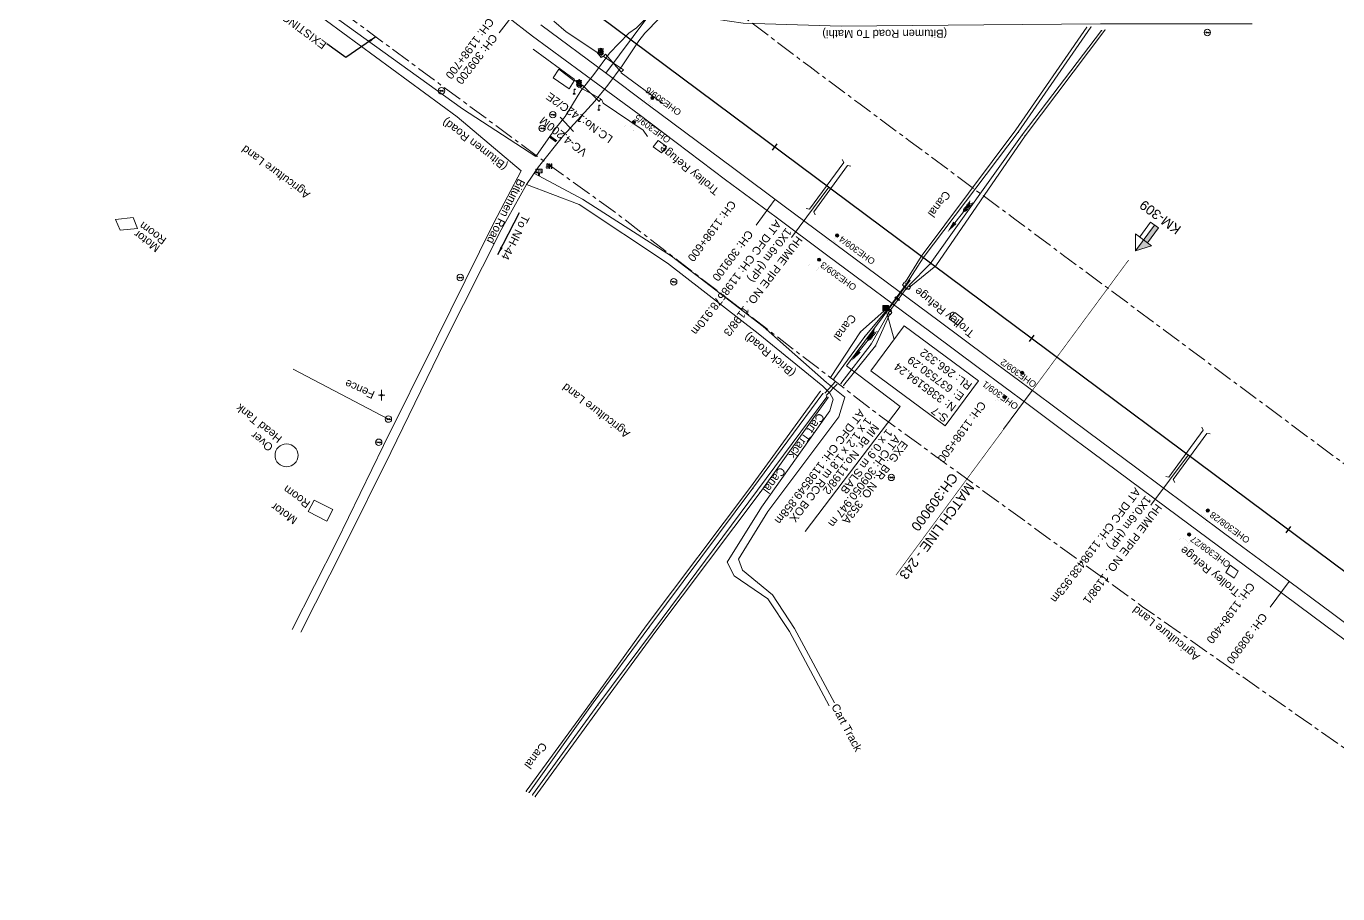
# Model space of a CAD drawing. Header units: metres. Extents: x 628798 to 649928, y 3375999 to 3390963.
# Drawn here: x 637261.9 to 637671.5, y 3385011.5 to 3385282.2 of the extents above; entities that cross this region are included whole.
import ezdxf
from ezdxf.enums import TextEntityAlignment as Align

# ---------------------------------------------------------------- set-up
doc = ezdxf.new("R2010")
doc.units = ezdxf.units.M
doc.header["$MEASUREMENT"] = 0
doc.header["$PDSIZE"] = 5
for name, pattern in [('CENTER', [2, 1.25, -0.25, 0.25, -0.25]), ('CENTER2', [1.125, 0.75, -0.125, 0.125, -0.125]), ('PHANTOM2', [1.25, 0.625, -0.125, 0.125, -0.125, 0.125, -0.125])]:
    doc.linetypes.add(name, pattern=pattern)
for name, color, linetype, lineweight in [('Arch', 7, 'Continuous', 0), ('Bore', 8, 'Continuous', 0), ('BRIDGE DETAILS PLAN', 7, 'Continuous', 0), ('C-ALIG-DG-LINE', 1, 'CENTER2', 70), ('C-ALIG-LABL-DG', 1, 'Continuous', 25), ('CANAL_BOTTOM', 5, 'Continuous', 0), ('CANAL_TOP', 5, 'Continuous', 0), ('Cart Track', 34, 'Continuous', 0), ('Commercial Building Pucca', 251, 'Continuous', 0), ('CULVERT', 7, 'Continuous', 0), ('DFCC BOUNDARY', 6, 'CENTER', 0), ('Electric Pole', 251, 'Continuous', 0), ('Existing Chainage', 7, 'Continuous', 0), ('Existing IR Track', 143, 'Continuous', 0), ('Existing Railway Boundary', 7, 'CENTER', 0), ('Fence', 251, 'FENCELINE1', 0), ('Gate', 251, 'Continuous', 0), ('Govt buliding', 251, 'Continuous', 0), ('Grill', 251, 'Continuous', 0), ('KM STONE', 7, 'Continuous', 0), ('Lamp_Post', 7, 'Continuous', 0), ('LC DETAILS IN PLAN', 7, 'Continuous', 0), ('MATCH LINE', 7, 'Continuous', 0), ('Name Board', 251, 'Continuous', 0), ('OHE MAST', 8, 'Continuous', 0), ('Piers_Abutment', 7, 'Continuous', 0), ('PROPOSED DFCC TRACK', 1, 'Continuous', 0), ('River Text', 5, 'Continuous', 0), ('Side Details', 251, 'Continuous', 0), ('Sign Board', 251, 'Continuous', 0), ('Subroad Edge', 34, 'Continuous', 0), ('Tank', 7, 'Continuous', 0), ('Text', 251, 'Continuous', 0), ('TOPOSTYLEREMARK', 251, 'Continuous', 0), ('Transformer', 251, 'Continuous', 0), ('Trolley Stand', 251, 'Continuous', 0), ('Wing Wall', 7, 'Continuous', 0)]:
    doc.layers.add(name, color=color, linetype=linetype, lineweight=lineweight)
doc.styles.add('ARIAL', font='arial.ttf')
doc.styles.add('NB', font='swissbo.ttf', dxfattribs={"height": 1.5})
doc.styles.get("Standard").update_dxf_attribs({"font": 'arial.ttf'})
doc.styles.add('Style-Arial', font='arial.ttf')
doc.styles.add('Text', font='arial.ttf', dxfattribs={"height": 2})
doc.linetypes.add('FENCELINE1', pattern='A,6.35,-2.54,[133,ltypeshp.shx,S=2.54,R=0,X=-2.54,Y=0],-2.54,25.4', length=36.83)
doc.dimstyles.new('ISO-25', dxfattribs={"dimtxt": 2.5, "dimasz": 2.5, "dimexe": 1.25, "dimexo": 0.625, "dimtad": 1, "dimtxsty": 'Standard', "dimcen": 2.5, "dimadec": 0, "dimazin": 0, "dimtfac": 1, "dimtmove": 0, "dimatfit": 3, "dimfxl": 1, "dimarcsym": 0})

# ---------------------------------------------------------------- blocks, each defined once
blk = doc.blocks.new('GT')
at = {"layer": 'Gate'}
for p, q in [((-0.5, -0.5), (-0.5, 0.5)), ((-0.5, 0.5), (0.5, -0.5)), ((0.5, 0.5), (0.5, -0.5))]:
    blk.add_line(p, q, dxfattribs=at)
at = {"layer": 'Gate', "flags": 128}
blk.add_lwpolyline([(0.5, 0.5), (-0.5, -0.5)], dxfattribs=at)
blk = doc.blocks.new('BORE')
at = {"ltscale": 0.5}
for q in [(-0.99, 0), (0, 1.64), (0.99, 0), (0, -1.64)]:
    blk.add_line((0, 0), q, dxfattribs=at)
blk.add_circle((0, 0), 0.328, dxfattribs=at)
blk = doc.blocks.new('EP')
blk.add_hatch(color=8).paths.add_polyline_path([(0.31, -0.24), (0.31, 0), (-0.31, -0.19), (-0.31, 0.07), (-0.93, -0.01), (-0.21, 0.16), (-0.21, -0.05), (0.43, 0.15), (0.41, -0.1), (0.94, -0.01)])
at = {"color": 8}
for p, q in [((-0.93, -0.01), (-0.21, 0.16)), ((-0.31, 0.07), (-0.93, -0.01)), ((-0.31, -0.19), (-0.31, 0.07)), ((0.31, 0), (-0.31, -0.19)), ((-0.21, 0.16), (-0.21, -0.05)), ((-0.21, -0.05), (0.43, 0.15)), ((0.31, -0.24), (0.31, 0)), ((0.43, 0.15), (0.41, -0.1)), ((0.94, -0.01), (0.31, -0.24)), ((0.41, -0.1), (0.94, -0.01))]:
    blk.add_line(p, q, dxfattribs=at)
blk.add_circle((0, 0), 1, dxfattribs=at)
blk = doc.blocks.new('LP')
at = {"flags": 128}
for points in [[(0, 0), (0, 1.5)], [(0.25, 1.35), (0.44, 1.35)]]:
    blk.add_lwpolyline(points, dxfattribs=at)
for centre, radius, start, end in [((0.07, 0.99), 0.519, 57.6425, 97.3165), ((0.34, 1.33), 0.094, 11.7012, 168.0476)]:
    blk.add_arc(centre, radius, start, end)
at = {"extrusion": (0, 0, -1)}
blk.add_ellipse((0, 0.01), major_axis=(0.308, 0), ratio=0.400495, dxfattribs=at)
blk.add_ellipse((0.35, 1.36), major_axis=(0.0017, 0.0438), ratio=0.461056, start_param=1.74022, end_param=4.575836)
blk = doc.blocks.new('NB')
for p, q in [((-0.98, 0.82), (-0.98, 1.98)), ((-0.98, 1.98), (0.98, 1.98)), ((-0.98, 0.82), (0.98, 0.82)), ((-0.13, 0.82), (-0.13, 0)), ((-0.13, 0), (0.13, 0)), ((0.13, 0.82), (0.13, 0)), ((0.98, 1.98), (0.98, 0.82))]:
    blk.add_line(p, q)
at = {"style": 'NB', "width": 1.025371}
blk.add_text('NB', height=0.988, rotation=180, dxfattribs=at).set_placement((-0.02, 1.38), align=Align.MIDDLE_CENTER)
blk = doc.blocks.new('SIG')
for color, points in [(1, [(-0.22, 0.42, 0.180295), (-0.01, 0.33, -0.00255), (0.01, 0.33, -0.00255), (0.02, 0.33, 0.180295), (0.23, 0.42, -0.002654), (0.25, 0.44, 0.184495), (0.33, 0.65, 1.000001), (-0.32, 0.65, 0.184495), (-0.24, 0.44, -0.002654)]), (2, [(0.23, -0.23, -0.002654), (0.25, -0.21, 0.184495), (0.33, 0.01, 1.000001), (-0.32, 0.01, 0.184495), (-0.24, -0.21, -0.002654), (-0.22, -0.23, 0.180295), (-0.01, -0.32, -0.00255), (0.01, -0.32, -0.00255), (0.02, -0.32, 0.180295)]), (3, [(0.23, -0.88, -0.002654), (0.25, -0.86, 0.184495), (0.33, -0.64, 1.000001), (-0.32, -0.64, 0.184495), (-0.24, -0.86, -0.002654), (-0.22, -0.88, 0.395599)])]:
    blk.add_hatch(color=color).paths.add_polyline_path(points)
for p, q in [((-0.31, 0.98), (-0.32, -0.9)), ((0.33, -0.9), (0.32, 0.98))]:
    blk.add_line(p, q)
at = {"flags": 128}
for points in [[(-0.31, 0.98), (-0.81, 0.98, 0.198758), (-0.42, 0.41, 0.003814), (-0.31, 0.39)], [(-0.31, 0.33), (-0.81, 0.33, 0.198758), (-0.42, -0.23, 0.003727), (-0.32, -0.26)], [(0.32, 0.98), (0.82, 0.98, -0.198758), (0.44, 0.41, -0.003814), (0.32, 0.39)], [(0.32, 0.33), (0.82, 0.33, -0.198758), (0.44, -0.23, -0.003727), (0.33, -0.26)], [(-0.32, -0.32), (-0.81, -0.32, 0.198758), (-0.42, -0.88, 0.003639), (-0.32, -0.9)], [(0.33, -0.32), (0.82, -0.32, -0.198758), (0.44, -0.88, -0.003639), (0.33, -0.9)]]:
    blk.add_lwpolyline(points, format="xyb", dxfattribs=at)
for centre, radius, start, end in [((0.01, 0.91), 0.324, 12.4049, 167.5951), ((0.01, 0.81), 0.357, 27.7578, 152.2422), ((0.01, -0.9), 0.324, 181.4572, 358.5428)]:
    blk.add_arc(centre, radius, start, end)
blk = doc.blocks.new('TRF')
blk.add_hatch(color=256).paths.add_polyline_path([(-0.18, -0.39), (0.02, 0.04), (-0.98, -0.29), (0.38, 0.42), (0.22, -0.04), (0.98, 0.09)])
for p, q in [((-0.69, 0.72), (-0.69, -0.72)), ((-0.52, 0.72), (-0.69, 0.72)), ((-0.52, -0.72), (-0.52, 0.72)), ((0, 0.72), (0, -0.72)), ((0.17, 0.72), (0, 0.72)), ((0.17, -0.72), (0.17, 0.72)), ((0.7, 0.72), (0.7, -0.72)), ((0.87, 0.72), (0.7, 0.72)), ((0.87, -0.72), (0.87, 0.72)), ((-0.69, -0.72), (-0.52, -0.72)), ((0, -0.72), (0.17, -0.72)), ((0.7, -0.72), (0.87, -0.72))]:
    blk.add_line(p, q)
at = {"flags": 128}
blk.add_lwpolyline([(0.22, -0.04), (0.38, 0.42), (-0.98, -0.29), (0.02, 0.04), (-0.18, -0.39), (0.98, 0.09), (0.22, -0.04)], close=True, dxfattribs=at)
blk = doc.blocks.new('OHE MAST')
h = blk.add_hatch(color=256)
edge = h.paths.add_edge_path()
edge.add_arc((0, 0), 0.514, 0, 360)
at = {"const_width": 0.01, "flags": 128}
for points in [[(1.5, 3.5), (1.5, 2), (-1.5, 2), (-1.5, 3.5)], [(0, 2), (0, 0)]]:
    blk.add_lwpolyline(points, dxfattribs=at)
blk.add_circle((0, 0), 0.514)
blk = doc.blocks.new('KM POST PLAN')
h = blk.add_hatch(color=256)
h.paths.add_polyline_path([(-6.25, -8.47), (0, 0), (0, -8.47), (-3, -8.47)], flags=16)
h.paths.add_polyline_path([(-3, -20), (-3, -8.47), (0, -8.47), (0, -20)], flags=16)
at = {"flags": 128}
for points in [[(0, 0), (-6.25, -8.47), (6.25, -8.47)], [(0, 0), (0, -20)], [(0, 0), (6.25, -8.47)], [(3, -8.47), (3, -20), (-3, -20), (-3, -8.47)]]:
    blk.add_lwpolyline(points, dxfattribs=at)
blk = doc.blocks.new('River A')
at = {"layer": 'River Text'}
for p, q in [((0.5, 20.3), (-3.1, 27.8, -1499.5)), ((0.5, 20.3), (4.5, 27.7, -1499.5)), ((0, 0), (-3.6, 7.5, -1499.5)), ((0.1, 6), (-3.5, 13.6, -1499.5)), ((0.1, 3.3), (-3.5, 10.8, -1499.5)), ((0.2, 9.9), (-3.4, 17.4, -1499.5)), ((0.3, 12.9), (-3.3, 20.5, -1499.5)), ((0.4, 16.4), (-3.2, 24, -1499.5)), ((0.5, 22.3), (0, 0)), ((0, 0), (4, 7.4, -1499.5)), ((0.1, 6), (4.1, 13.4, -1499.5)), ((0.1, 3.3), (4.1, 10.7, -1499.5)), ((0.2, 9.9), (4.2, 17.2, -1499.5)), ((0.3, 12.9), (4.3, 20.3, -1499.5)), ((0.4, 16.4), (4.4, 23.8, -1499.5))]:
    blk.add_line(p, q, dxfattribs=at)
at = {"layer": 'River Text', "flags": 128}
blk.add_lwpolyline([(-0.7, -27.7), (0.5, 22.3)], dxfattribs=at)
at = {"layer": 'River Text', "extrusion": (0, 0, -1)}
blk.add_solid([(-3.5, -27.8), (1.3, -52.7), (4.8, -27.6)], dxfattribs=at)
blk = doc.blocks.new('Tick Hor')
blk.add_lwpolyline([(-0.5, 0), (0.5, 0)])
blk = doc.blocks.new('BM')
blk.add_hatch(color=256).paths.add_polyline_path([(-0.88, -0.88), (-0.88, 0.88), (0.88, 0.88), (0.88, -0.88)])
for p, q in [((0.88, 0.88), (-0.88, 0.88)), ((-0.88, 0.88), (-0.88, -0.88)), ((0.88, -0.88), (0.88, 0.88)), ((-0.88, -0.88), (0.88, -0.88))]:
    blk.add_line(p, q)

msp = doc.modelspace()

# ---------------------------------------------------------------- linework, layer by layer
at = {"layer": 'Arch', "flags": 128}
msp.add_lwpolyline([(637428.6602, 3385253.8365), (637432.822, 3385249.4089)], dxfattribs=at)
at = {"layer": 'BRIDGE DETAILS PLAN', "flags": 128}
msp.add_lwpolyline([(637505.1259, 3385124.5691), (637534.7722, 3385163.5576), (637518.0634, 3385176.2628), (637537.91, 3385202.9424)], dxfattribs=at)
at = {"layer": 'C-ALIG-DG-LINE', "color": 1, "linetype": 'Continuous', "lineweight": 30, "flags": 128}
msp.add_lwpolyline([(638262.7173, 3384673.347), (636446.8707, 3386025.4518)], dxfattribs=at)
at = {"layer": 'CANAL_BOTTOM', "flags": 128}
for points in [[(637536.9604, 3385202.1024), (637541.9512, 3385209.95), (637571.6775, 3385249.16), (637594.3781, 3385281.9982)], [(637597.6855, 3385280.869), (637572.9381, 3385248.335), (637544.222, 3385208.0796), (637537.6375, 3385201.4138)], [(637514.1282, 3385172.1528), (637523.7498, 3385185.4105), (637530.1417, 3385192.9916)], [(637530.9366, 3385192.2428), (637525.7433, 3385183.047), (637516.284, 3385170.7077)], [(637418.9127, 3385043.1216), (637438.9455, 3385071.0927), (637456.3224, 3385094.5595), (637488.8119, 3385138.0265), (637510.6763, 3385167.5856)], [(637511.8745, 3385166.6008), (637490.2309, 3385137.3871), (637457.748, 3385093.753), (637440.4004, 3385070.4011), (637420.0354, 3385042.3199)]]:
    msp.add_lwpolyline(points, dxfattribs=at)
at = {"layer": 'CANAL_BOTTOM'}
for p in [(637594.3781, 3385281.9982), (637597.6855, 3385280.869), (637571.6775, 3385249.16), (637572.9381, 3385248.335), (637541.9512, 3385209.95), (637544.222, 3385208.0796), (637536.9604, 3385202.1024), (637537.6375, 3385201.4138), (637530.1417, 3385192.9916), (637530.9366, 3385192.2428), (637523.7498, 3385185.4105), (637525.7433, 3385183.047), (637514.1282, 3385172.1528), (637516.284, 3385170.7077), (637510.6763, 3385167.5856), (637511.8745, 3385166.6008), (637488.8119, 3385138.0265), (637490.2309, 3385137.3871), (637456.3224, 3385094.5595), (637457.748, 3385093.753), (637438.9455, 3385071.0927), (637440.4004, 3385070.4011), (637418.9127, 3385043.1216), (637420.0354, 3385042.3199)]:
    msp.add_point(p, dxfattribs=at)
at = {"layer": 'CANAL_TOP', "flags": 128}
for points in [[(637593.0592, 3385281.9206), (637570.8834, 3385249.8559), (637541.3363, 3385210.3195), (637536.4415, 3385202.5076)], [(637538.1337, 3385201.1616), (637545.9571, 3385207.4753), (637573.8302, 3385248.0627), (637598.7437, 3385281.0503)], [(637529.6697, 3385193.3528), (637522.4477, 3385186.8305), (637513.0475, 3385172.5845)], [(637517.1354, 3385170.1526), (637527.1175, 3385182.4416), (637531.3429, 3385191.9888)], [(637509.8492, 3385168.2725), (637488.0229, 3385138.3665), (637455.51, 3385095.1174), (637438.3814, 3385071.4231), (637418.0227, 3385043.4368)], [(637420.8629, 3385041.785), (637441.1715, 3385069.7273), (637458.5371, 3385093.4641), (637491.0811, 3385136.752), (637512.2768, 3385166.3618)]]:
    msp.add_lwpolyline(points, dxfattribs=at)
at = {"layer": 'CANAL_TOP'}
for p in [(637593.0592, 3385281.9206), (637598.7437, 3385281.0503), (637570.8834, 3385249.8559), (637573.8302, 3385248.0627), (637541.3363, 3385210.3195), (637545.9571, 3385207.4753), (637536.4415, 3385202.5076), (637538.1337, 3385201.1616), (637529.6697, 3385193.3528), (637531.3429, 3385191.9888), (637522.4477, 3385186.8305), (637527.1175, 3385182.4416), (637513.0475, 3385172.5845), (637517.1354, 3385170.1526), (637509.8492, 3385168.2725), (637512.2768, 3385166.3618), (637488.0229, 3385138.3665), (637491.0811, 3385136.752), (637455.51, 3385095.1174), (637458.5371, 3385093.4641), (637438.3814, 3385071.4231), (637441.1715, 3385069.7273), (637418.0227, 3385043.4368), (637420.8629, 3385041.785)]:
    msp.add_point(p, dxfattribs=at)
at = {"layer": 'Cart Track', "flags": 128}
for points in [[(637512.6022, 3385070.1427), (637500.2219, 3385093.3482), (637493.5132, 3385103.539), (637483.0096, 3385110.6952), (637480.742, 3385114.973), (637491.5344, 3385132.1589), (637512.8862, 3385162.2261), (637513.9103, 3385165.8777), (637512.8172, 3385167.7371), (637510.635, 3385169.8472)], [(637511.8357, 3385170.9999), (637517.54, 3385166.4724), (637515.6598, 3385160.3365), (637493.4993, 3385130.7392), (637484.3665, 3385115.8716), (637485.5796, 3385112.4603), (637494.9529, 3385104.7191), (637501.7987, 3385094.219), (637514.3043, 3385071.1101)]]:
    msp.add_lwpolyline(points, dxfattribs=at)
at = {"layer": 'Commercial Building Pucca', "flags": 128}
for points in [[(637291.1991, 3385218.5415), (637289.8179, 3385221.9043), (637295.2604, 3385222.5723), (637296.6781, 3385219.1205), (637291.1991, 3385218.5415)], [(637349.9473, 3385130.76), (637351.8301, 3385134.3635), (637357.6622, 3385131.3623), (637355.7735, 3385127.7476), (637349.9473, 3385130.76)]]:
    msp.add_lwpolyline(points, close=True, dxfattribs=at)
at = {"layer": 'CULVERT', "flags": 128}
for points in [[(637534.4109, 3385196.599), (637533.1575, 3385197.517), (637533.2758, 3385197.6417), (637534.5292, 3385196.7237), (637534.4109, 3385196.599)], [(637534.5966, 3385196.8815), (637533.4161, 3385197.7533), (637533.3448, 3385197.6415), (637534.526, 3385196.7692), (637534.5966, 3385196.8815)], [(637535.8161, 3385201.0985), (637536.9533, 3385200.0978), (637537.0175, 3385200.1776), (637535.8802, 3385201.1783), (637535.8161, 3385201.0985)], [(637531.9641, 3385193.3159), (637530.7617, 3385194.2238), (637530.868, 3385194.3515), (637532.0704, 3385193.4436), (637531.9641, 3385193.3159)]]:
    msp.add_lwpolyline(points, close=True, dxfattribs=at)
at = {"layer": 'DFCC BOUNDARY', "ltscale": 5, "flags": 128}
msp.add_lwpolyline([(638512.7428, 3384521.713), (638504.2228, 3384528.0973), (638522.1163, 3384552.1771), (638518.1846, 3384555.1232), (638514.2321, 3384558.034), (638502.8078, 3384566.537), (638489.0841, 3384576.7696), (638484.2493, 3384580.3202), (638469.0821, 3384591.6224), (638453.673, 3384603.0822), (638442.7887, 3384611.1681), (638436.9671, 3384615.5207), (638433.1239, 3384618.3643), (638422.6768, 3384626.15), (638421.7616, 3384626.841), (638416.9885, 3384630.396), (638413.1012, 3384633.2849), (638408.3574, 3384636.8252), (638390.9872, 3384649.7597), (638375.2051, 3384661.4992), (638359.3145, 3384673.3195), (638342.4009, 3384685.9192), (638325.1097, 3384698.8001), (638312.4131, 3384708.2627), (638299.5727, 3384717.8325), (638283.421, 3384729.8812), (638267.2814, 3384741.9209), (638251.6382, 3384753.5751), (638235.9993, 3384765.2261), (638224.0076, 3384774.1592), (638212.0144, 3384783.0934), (638207.7475, 3384786.2668), (638203.5953, 3384789.3812), (638201.3188, 3384791.0703), (638183.4175, 3384766.9966), (638170.7093, 3384776.4258), (638155.9545, 3384787.3756), (638141.3247, 3384798.3001), (638126.6118, 3384809.2868), (638111.8422, 3384820.247), (638097.0315, 3384831.2376), (638082.1528, 3384842.145), (638067.464, 3384852.9132), (638051.7008, 3384864.6071), (638035.8973, 3384876.3309), (638021.4774, 3384887.0878), (638006.9332, 3384897.9374), (637991.016, 3384909.7218), (637975.1911, 3384921.438), (637959.0599, 3384933.4393), (637942.934, 3384945.4368), (637927.2777, 3384957.0663), (637896.6047, 3384979.8664), (637881.4445, 3384991.1435), (637866.0852, 3385002.5538), (637850.6639, 3385014.01), (637835.2895, 3385025.4333), (637819.8923, 3385036.8737), (637804.6903, 3385048.163), (637789.5352, 3385059.4175), (637773.3954, 3385071.4282), (637757.1659, 3385083.5056), (637741.3046, 3385095.2664), (637725.4311, 3385107.0364), (637708.0351, 3385119.9738), (637693.5501, 3385130.7463), (637676.8901, 3385143.1092), (637663.2517, 3385153.2332), (637647.9996, 3385164.5636), (637617.174, 3385187.4675), (637616.877, 3385187.6879), (637600.9579, 3385199.5024), (637585.8584, 3385210.7298), (637570.6517, 3385222.0369), (637537.9694, 3385246.2774), (637522.2745, 3385257.9344), (637506.6669, 3385269.5267), (637479.5547, 3385289.98), (637466.4628, 3385299.5728), (637446.4408, 3385314.3812), (637438.6568, 3385320.3072), (637421.6722, 3385332.9187), (637405.0042, 3385345.2944), (637391.3085, 3385355.4492), (637377.8187, 3385365.4512), (637362.1473, 3385377.0924), (637346.5681, 3385388.6652), (637330.1083, 3385400.8842), (637313.6382, 3385413.1108), (637298.0148, 3385424.704), (637282.3872, 3385436.3004), (637266.9825, 3385447.7133), (637251.5791, 3385459.1253), (637235.8659, 3385470.8031), (637220.0563, 3385482.5526), (637205.6315, 3385493.266), (637191.1464, 3385504.0243), (637174.5115, 3385516.3649), (637157.9133, 3385528.6782), (637120.7262, 3385556.2716), (637104.0968, 3385568.6199), (637087.4257, 3385580.9991), (637070.6661, 3385593.4508), (637053.8324, 3385605.9673), (637034.2942, 3385620.4796), (637014.7653, 3385634.9851), (636998.1564, 3385647.3079), (636981.6015, 3385659.5906), (636969.1935, 3385668.7954), (636949.2535, 3385683.5931), (636936.4575, 3385693.0907), (636916.0981, 3385708.2022), (636899.9485, 3385720.1875), (636883.8755, 3385732.116), (636866.7664, 3385744.807), (636849.7275, 3385757.446), (636833.4569, 3385769.5225), (636817.1829, 3385781.6015), (636801.7437, 3385793.0709), (636786.3029, 3385804.5415), (636767.6725, 3385818.3509), (636749.0781, 3385832.1337), (636730.7948, 3385845.6945), (636712.5357, 3385859.2373), (636690.971, 3385875.2246), (636669.5582, 3385891.0993), (636647.3051, 3385907.5924), (636636.2611, 3385915.7926), (636652.5971, 3385937.795)], dxfattribs=at)
at = {"layer": 'Existing Chainage', "color": 7, "linetype": 'Continuous', "lineweight": 13, "flags": 128}
for points in [[(637409.5757, 3385280.1629), (637415.6941, 3385288.0728)], [(637489.8336, 3385220.1883), (637495.7985, 3385228.2146)], [(637567.0872, 3385156.5105), (637576.0438, 3385168.543)], [(637650.3696, 3385100.8902), (637656.3267, 3385108.9222)]]:
    msp.add_lwpolyline(points, dxfattribs=at)
at = {"layer": 'Existing IR Track', "flags": 128}
for points in [[(637681.7776, 3385084.6674), (637667.3112, 3385095.4261), (637650.6697, 3385107.7752), (637637.0259, 3385117.9032), (637621.7609, 3385129.2433), (637590.9321, 3385152.1494), (637590.6547, 3385152.3553), (637574.7356, 3385164.1698), (637559.6042, 3385175.4209), (637544.4186, 3385186.7123), (637511.7574, 3385210.9372), (637496.0392, 3385222.6115), (637480.2995, 3385234.3019), (637453.301, 3385254.6694), (637440.3776, 3385264.1387), (637420.0311, 3385279.1871), (637412.2142, 3385285.1382)], [(637684.3347, 3385088.1077), (637669.8493, 3385098.8928), (637653.2273, 3385111.221), (637639.4783, 3385121.4184), (637624.3161, 3385132.6926), (637608.6699, 3385144.3316), (637593.3124, 3385155.7357), (637577.3364, 3385167.5808), (637562.1687, 3385178.8711), (637546.9552, 3385190.1956), (637498.6356, 3385226.1061), (637482.8985, 3385237.8015), (637456.1239, 3385257.7201), (637443.1037, 3385267.4756), (637422.6408, 3385282.6994)]]:
    msp.add_lwpolyline(points, dxfattribs=at)
at = {"layer": 'Fence'}
msp.add_lwpolyline([(637345.2223, 3385175.2085), (637374.9962, 3385159.6112)], dxfattribs=at)
at = {"layer": 'Govt buliding', "flags": 128}
msp.add_lwpolyline([(637431.4121, 3385262.6796), (637433.005, 3385265.156), (637428.1723, 3385268.8045), (637426.4677, 3385266.1545), (637431.4121, 3385262.6796)], close=True, dxfattribs=at)
at = {"layer": 'Grill', "flags": 128}
for points in [[(637442.4583, 3385273.1353), (637441.3958, 3385272.4681), (637440.1024, 3385274.162), (637430.5525, 3385280.5039), (637426.6459, 3385283.8351)], [(637435.271, 3385263.3856), (637435.241, 3385264.1445), (637433.2233, 3385265.2894), (637433.0216, 3385265.7698), (637420.237, 3385275.0993)], [(637447.7092, 3385267.6741), (637460.6922, 3385258.1221), (637461.6944, 3385258.2876)], [(637441.5027, 3385259.4616), (637442.1065, 3385258.2624), (637454.5654, 3385249.8085), (637455.861, 3385247.8196)]]:
    msp.add_lwpolyline(points, dxfattribs=at)
at = {"layer": 'LC DETAILS IN PLAN', "lineweight": 13, "flags": 128}
msp.add_lwpolyline([(637442.9253, 3385267.6083), (637468.5098, 3385302.0756), (637479.1182, 3385294.5062), (637506.2941, 3385329.3252)], dxfattribs=at)
at = {"layer": 'MATCH LINE', "linetype": 'PHANTOM2', "ltscale": 15, "const_width": 0.2}
msp.add_lwpolyline([(637606.161, 3385209.2777), (637533.4906, 3385110.9145)], dxfattribs=at)
at = {"layer": 'Piers_Abutment', "flags": 128}
for points in [[(637531.0027, 3385193.8803), (637536.1917, 3385200.9716)], [(637536.7514, 3385200.5162), (637531.5834, 3385193.3819)], [(637511.2555, 3385167.7101), (637514.667, 3385171.3616)], [(637515.1179, 3385170.5707), (637511.6965, 3385166.9861)]]:
    msp.add_lwpolyline(points, dxfattribs=at)
at = {"layer": 'PROPOSED DFCC TRACK', "linetype": 'Continuous'}
for p, q in [((637500.8632, 3385216.3141), (637512.513, 3385231.9596)), ((637613.1183, 3385132.7274), (637624.7682, 3385148.3728))]:
    msp.add_line(p, q, dxfattribs=at)
for points in [[(637516.7191, 3385240.6774), (637517.2147, 3385239.7488), (637506.5053, 3385225.1113), (637505.4703, 3385225.3026)], [(637519.3869, 3385238.5568), (637518.3519, 3385238.7481), (637507.8033, 3385224.3303), (637508.2989, 3385223.4017)], [(637628.9742, 3385157.0906), (637629.4698, 3385156.1621), (637618.7605, 3385141.5245), (637617.7255, 3385141.7158)], [(637631.642, 3385154.9701), (637630.6071, 3385155.1614), (637620.0584, 3385140.7435), (637620.554, 3385139.815)]]:
    msp.add_lwpolyline(points, dxfattribs=at)
at = {"layer": 'Subroad Edge', "flags": 128}
for points in [[(637327.8624, 3385305.1776), (637355.6793, 3385283.9175), (637396.4314, 3385253.9394), (637416.4284, 3385237.0593)], [(637329.3115, 3385307.3165), (637356.9217, 3385286.1439), (637398.1074, 3385256.4516), (637420.9956, 3385241.5636)], [(637462.204, 3385300.6861), (637461.6195, 3385295.3038), (637459.8627, 3385290.5333), (637459.8507, 3385290.5133), (637459.2535, 3385289.2241), (637458.2115, 3385287.5451), (637452.4889, 3385281.7289), (637450.0983, 3385280.0863), (637444.0008, 3385273.8672)], [(637644.7389, 3385283.032), (637604.2614, 3385282.9489), (637597.346, 3385282.9965), (637560.9781, 3385282.7219), (637516.3877, 3385282.3084), (637485.7345, 3385283.2001), (637473.009, 3385285.084), (637467.5039, 3385286.1308), (637464.3901, 3385286.3357), (637461.2992, 3385285.3227), (637459.6462, 3385284.8101), (637455.0503, 3385280.1077), (637453.1535, 3385277.6681), (637447.9627, 3385269.846)], [(637444.0008, 3385273.8672), (637439.1887, 3385267.1269), (637435.0707, 3385262.0624), (637430.2255, 3385254.0874), (637427.0593, 3385250.2103), (637420.9956, 3385241.5636)], [(637447.9627, 3385269.846), (637443.5404, 3385263.8545), (637439.4265, 3385258.816), (637429.6875, 3385248.1641), (637421.9133, 3385238.353), (637418.1181, 3385232.8438), (637410.2228, 3385218.7029), (637392.6219, 3385183.8082), (637375.7476, 3385149.1985), (637361.3007, 3385120.0595), (637347.673, 3385093.0739)], [(637425.318, 3385247.5993), (637427.2739, 3385246.1197)], [(637427.3952, 3385246.2613), (637425.4874, 3385247.7589)], [(637425.6139, 3385247.9775), (637427.5887, 3385246.4848)], [(637416.4342, 3385237.0662), (637407.9519, 3385220.9092), (637389.9817, 3385184.6517), (637373.4477, 3385151.3949), (637358.8457, 3385121.4414), (637344.9558, 3385093.9617)], [(637511.8357, 3385170.9999), (637491.9854, 3385188.4716), (637463.4076, 3385210.5035), (637435.5626, 3385228.2205), (637420.3815, 3385236.3553)], [(637510.635, 3385169.8472), (637490.4204, 3385186.371), (637462.1622, 3385208.2801), (637434.5616, 3385226.5624), (637418.1181, 3385232.8438)]]:
    msp.add_lwpolyline(points, dxfattribs=at)
at = {"layer": 'Tank'}
msp.add_circle((637343.1769, 3385148.314), 3.59, dxfattribs=at)
at = {"layer": 'TOPOSTYLEREMARK', "flags": 128}
msp.add_lwpolyline([(637530.2187, 3385194.2001), (637532.9186, 3385184.5014)], dxfattribs=at)
at = {"layer": 'Trolley Stand', "flags": 128}
for points in [[(637460.266, 3385242.6895), (637461.7918, 3385244.7062), (637459.2342, 3385246.5893), (637457.7075, 3385244.5715), (637460.266, 3385242.6895)], [(637552.7825, 3385188.928), (637554.4921, 3385190.9082), (637551.8418, 3385192.9285), (637550.1321, 3385190.9481), (637552.7825, 3385188.928)], [(637637.8657, 3385113.9829), (637640.3945, 3385112.1528), (637639.0711, 3385109.9417), (637636.5422, 3385111.7718), (637637.8657, 3385113.9829)]]:
    msp.add_lwpolyline(points, close=True, dxfattribs=at)
at = {"layer": 'Wing Wall', "flags": 128}
for points in [[(637536.092, 3385202.2625), (637536.7576, 3385201.7969), (637536.1608, 3385201.0076), (637535.495, 3385201.4732), (637536.092, 3385202.2625)], [(637536.8533, 3385200.511), (637537.4341, 3385201.2363), (637538.0659, 3385200.8478), (637537.4852, 3385200.1224), (637536.8533, 3385200.511)], [(637530.3581, 3385193.1691), (637529.7414, 3385193.6195), (637530.3722, 3385194.3868), (637530.9449, 3385193.9324), (637530.3581, 3385193.1691)], [(637531.6983, 3385192.1729), (637531.0846, 3385192.6363), (637531.6214, 3385193.3918), (637532.2351, 3385192.9283), (637531.6983, 3385192.1729)]]:
    msp.add_lwpolyline(points, close=True, dxfattribs=at)

# ---------------------------------------------------------------- block references
at = {"layer": 'Bore', "linetype": 'Continuous', "xscale": 0.9997814890005895, "yscale": 0.9997814890005895, "zscale": 0.9997814890005895, "rotation": 359.8544028715392}
msp.add_blockref('BORE', (637372.8627, 3385167.091), dxfattribs=at)
at = {"layer": 'C-ALIG-LABL-DG', "color": 1, "linetype": 'Continuous', "lineweight": 25, "xscale": 2.500000000000003, "yscale": 2.500000000000003, "zscale": 2.500000000000003, "rotation": 233.328113455397}
for p in [(637495.5974, 3385244.5552), (637575.8043, 3385184.832), (637656.0112, 3385125.1089)]:
    msp.add_blockref('Tick Hor', p, dxfattribs=at)
at = {"layer": 'Electric Pole', "linetype": 'Continuous', "xscale": 0.9997814890005895, "yscale": 0.9997814890005895, "zscale": 0.9997814890005895, "rotation": 359.8544028715392}
for p in [(637630.7379, 3385280.2852), (637391.5841, 3385262.0899), (637426.3197, 3385254.6373), (637422.9786, 3385250.3777), (637397.4277, 3385203.8076), (637464.093, 3385202.4665), (637374.9962, 3385159.6112), (637371.9785, 3385152.3844), (637532.0601, 3385141.4039)]:
    msp.add_blockref('EP', p, dxfattribs=at)
at = {"layer": 'Gate'}
for p, xscale, yscale, zscale, rotation in [((637445.2665, 3385270.7166), 7.412412323813099, 0.999781488999905, 2.722277103856827, 138.8544028715397), ((637438.182, 3385261.2697), 7.197529638958446, 0.999781488999915, 2.682528079919904, 143.8544028715285)]:
    msp.add_blockref('GT', p, dxfattribs=dict(at, xscale=xscale, yscale=yscale, zscale=zscale, rotation=rotation))
at = {"layer": 'KM STONE'}
ref = msp.add_blockref('KM POST PLAN', (637608.2983, 3385212.1609), dxfattribs=dict(at, xscale=0.4999999999999998, yscale=0.4999999999999998, zscale=0.4999999999999998, rotation=143.5234969409069))
ref.add_attrib('KM-POST', 'KM-309', dxfattribs={"layer": '0', "height": 3, "rotation": 143.523497, "style": 'Style-Arial'}).set_placement((637616.0268, 3385222.6142), align=Align.MIDDLE_CENTER)
at = {"layer": 'Lamp_Post', "linetype": 'Continuous', "xscale": 0.9997814890005895, "yscale": 0.9997814890005895, "zscale": 0.9997814890005895, "rotation": 359.8544028715392}
for p in [(637432.9988, 3385261.1389), (637440.7313, 3385256.0823)]:
    msp.add_blockref('LP', p, dxfattribs=at)
at = {"layer": 'Name Board', "linetype": 'Continuous', "xscale": 0.9997814890005895, "yscale": 0.9997814890005895, "zscale": 0.9997814890005895, "rotation": 359.8544028715392}
msp.add_blockref('NB', (637422.0114, 3385235.6713), dxfattribs=at)
at = {"layer": 'OHE MAST', "color": 2, "rotation": 143.3908318566117}
for p in [(637457.4213, 3385259.8491), (637451.6602, 3385252.2734), (637515.0938, 3385216.9517), (637509.5068, 3385209.3796), (637572.9512, 3385174.0219), (637567.3714, 3385166.5177), (637630.8686, 3385131.058), (637625.0499, 3385123.6094)]:
    msp.add_blockref('OHE MAST', p, dxfattribs=at)
at = {"layer": 'River Text', "xscale": 0.1499234070063734, "yscale": 0.1499234070063734, "zscale": 0.1499234070063734, "rotation": 323.0462313080645}
for p in [(637554.48, 3385224.1635), (637524.5855, 3385184.0291)]:
    msp.add_blockref('River A', p, dxfattribs=at)
at = {"layer": 'Sign Board', "linetype": 'Continuous', "xscale": 0.9997814890005895, "yscale": 0.9997814890005895, "zscale": 0.9997814890005895, "rotation": 359.8544028715392}
for p in [(637441.3081, 3385274.161), (637434.5056, 3385264.3364)]:
    msp.add_blockref('SIG', p, dxfattribs=at)
at = {"layer": 'TOPOSTYLEREMARK', "color": 7}
msp.add_blockref('BM', (637530.29, 3385194.24), dxfattribs=at)
at = {"layer": 'Transformer', "linetype": 'Continuous', "xscale": 0.9997814890005895, "yscale": 0.9997814890005895, "zscale": 0.9997814890005895, "rotation": 359.8544028715392}
msp.add_blockref('TRF', (637425.1392, 3385238.5787), dxfattribs=at)

# ---------------------------------------------------------------- texts
at = {"layer": 'BRIDGE DETAILS PLAN', "color": 10}
for s, p in [('AT DFC CH: 1198549.858m', (637521.9945, 3385162.9481)), (' 1 x 1.2 x 1.8 m RCC BOX', (637524.7798, 3385161.095)), (' MI Br. No.1198/2', (637527.021, 3385159.1205))]:
    msp.add_text(s, height=2.5, rotation=232.779638, dxfattribs=at).set_placement(p)
at = {"layer": 'BRIDGE DETAILS PLAN'}
for s, rotation, p in [('1 x 0.9 m SLAB', 232.779638, (637530.6737, 3385156.776)), ('AT CH: 309050.947 m', 233, (637533.0691, 3385154.8252)), ('EXG. BR. NO. 353A', 233, (637535.447, 3385153.1339))]:
    msp.add_text(s, height=2.5, rotation=rotation, dxfattribs=at).set_placement(p)
at = {"layer": 'BRIDGE DETAILS PLAN', "color": 10, "linetype": 'Continuous', "insert": (637616.7611, 3385131.888), "char_height": 2.5, "width": 44.857791, "attachment_point": 1, "rotation": 232.779638}
msp.add_mtext('\\A1;HUME PIPE NO. 1198/1\\P1X0.6m (HP)\\PAT DFC CH: 1198438.953m', dxfattribs=at)
at = {"layer": 'Cart Track', "style": 'Text'}
for rotation, p in [(234.620089, (637509.3601, 3385161.7519)), (298.080371, (637513.2202, 3385069.956))]:
    msp.add_text('Cart Track', height=2.5, rotation=rotation, dxfattribs=at).set_placement(p)
at = {"layer": 'Existing Chainage', "color": 7, "lineweight": 0, "attachment_point": 4, "line_spacing_factor": 0.6, "style": 'Style-Arial'}
for s, insert, char_height, rotation in [('CH: 309200', (637408.262, 3385279.3458), 2.5, 232.277588), ('CH: 309100', (637488.098, 3385218.1088), 2.5, 233.3812), ('CH:309000', (637551.8889, 3385142.2412), 3, 233.337238), ('CH: 308900', (637648.6415, 3385098.6147), 2.5, 233.436415)]:
    msp.add_mtext(s, dxfattribs=dict(at, insert=insert, char_height=char_height, rotation=rotation))
at = {"layer": 'Existing Railway Boundary', "linetype": 'Continuous', "ltscale": 5}
msp.add_text('EXISTING RAILWAY BOUNDARY', height=2.5, rotation=143.5, dxfattribs=at).set_placement((637312.7268, 3385308.8803), align=Align.RIGHT)
at = {"layer": 'MATCH LINE', "linetype": 'Continuous'}
msp.add_text('MATCH LINE - 243', height=3, rotation=233.623712, dxfattribs=at).set_placement((637555.7544, 3385140.0766))
at = {"layer": 'OHE MAST'}
for s, p in [('OHE309/6', (637456.1294, 3385263.4663)), ('OHE309/5', (637452.7598, 3385254.8648)), ('OHE309/4', (637516.6648, 3385216.9564)), ('OHE309/3', (637510.8356, 3385208.8686)), ('OHE309/2', (637567.0413, 3385178.5583)), ('OHE309/1', (637561.3664, 3385171.6939)), ('OHE308/28', (637632.4275, 3385130.8723)), ('OHE308/27', (637626.3745, 3385123.2849))]:
    msp.add_text(s, height=2, rotation=144, dxfattribs=at).set_placement(p, align=Align.RIGHT)
at = {"layer": 'Side Details'}
for rotation, p in [(143.517185, (637350.7543, 3385230.1435)), (142.376198, (637450.6335, 3385155.4511)), (142, (637628.6121, 3385085.8592))]:
    msp.add_text('Agriculture Land', height=2.5, rotation=rotation, dxfattribs=at).set_placement(p)
at = {"layer": 'Subroad Edge', "style": 'Text'}
for s, rotation, p in [('(Bitumen Road To Mathi)', 180.117628, (637549.4946, 3385281.1627)), ('(Bitumen Road)', 142.720038, (637412.4406, 3385238.9717)), ('Bitumen Road', 243.206307, (637415.5708, 3385234.8798)), ('To NH-44', 243.206307, (637416.9441, 3385223.6008)), ('(Brick Road)', 140.635222, (637502.3869, 3385174.4611))]:
    msp.add_text(s, height=2.5, rotation=rotation, dxfattribs=at).set_placement(p)
at = {"layer": 'Text', "style": 'Text'}
for s, rotation, p in [('LC.No:142C/2E', 144.729836, (637434.6431, 3385253.6746)), ('VC-4.200M', 141.897801, (637429.6129, 3385247.7946))]:
    msp.add_text(s, height=2.5, rotation=rotation, dxfattribs=at).set_placement(p, align=Align.MIDDLE_CENTER)
for s, rotation, p in [('Trolley Refuge', 141.387231, (637478.541, 3385231.2625)), ('Canal', 233.091297, (637548.7598, 3385231.0975)), ('Trolley Refuge', 141.387231, (637558.2392, 3385186.775)), ('Canal', 233.091297, (637519.3279, 3385192.6053)), ('Fence', 156.049668, (637370.9603, 3385168.121)), ('Canal', 233.091297, (637497.2427, 3385144.8822)), ('Trolley Refuge', 141.387231, (637641.217, 3385105.9585)), ('Canal', 233.091297, (637422.7803, 3385058.9548))]:
    msp.add_text(s, height=2.5, rotation=rotation, dxfattribs=at).set_placement(p)
at = {"layer": 'Text', "style": 'Text', "width": 1}
for s, rotation, p in [('Motor', 144.207852, (637303.8785, 3385213.5354)), ('Room', 144.207852, (637305.924, 3385215.9439)), ('Head Tank', 141.540662, (637342.02, 3385153.9303)), ('Over', 141.540662, (637339.242, 3385151.2763)), ('Room', 143.958316, (637350.8382, 3385133.6628)), ('Motor', 145.647319, (637346.8082, 3385128.6609))]:
    msp.add_text(s, height=2.5, rotation=rotation, dxfattribs=at).set_placement(p)

# ---------------------------------------------------------------- leaders
at = {"layer": 'Existing Railway Boundary', "linetype": 'Continuous', "ltscale": 5}
msp.add_leader([(637371.0223, 3385278.9511), (637361.7466, 3385272.5055), (637355.7572, 3385276.7832)], dimstyle='ISO-25', override={"dimtxt": 3, "dimasz": 2.5, "dimgap": 0.625, "dimtad": 0, "dimdec": 3, "dimzin": 2, "dimtdec": 3}, dxfattribs=at)
at = {"layer": 'Subroad Edge'}
msp.add_leader([(637409.2026, 3385211.0007), (637415.9706, 3385224.1257)], dimstyle='ISO-25', override={"dimasz": 2.5, "dimtad": 0}, dxfattribs=at)

# ---------------------------------------------------------------- next in the draw order: texts
at = {"layer": 'C-ALIG-LABL-DG', "color": 1, "linetype": 'Continuous', "lineweight": 25, "char_height": 2.5, "width": 22.502814, "attachment_point": 4, "rotation": 233.328113, "style": 'ARIAL', "bg_fill": 3, "box_fill_scale": 1.04, "bg_fill_color": 256, "bg_fill_true_color": 13158600, "bg_fill_transparency": 0}
for s, insert in [('CH: 1198+700', (637407.1662, 3385284.3452)), ('CH: 1198+600', (637482.7812, 3385227.3841)), ('CH: 1198+500', (637560.8138, 3385164.7001)), ('CH: 1198+400', (637644.786, 3385108.1269))]:
    msp.add_mtext(s, dxfattribs=dict(at, insert=insert))

# ---------------------------------------------------------------- next in the draw order: linework, layer by layer
at = {"layer": 'Existing IR Track', "flags": 128}
msp.add_lwpolyline([(637681.7776, 3385084.6674), (637667.3112, 3385095.4261), (637650.6697, 3385107.7752), (637637.0259, 3385117.9032), (637621.7609, 3385129.2433), (637590.9321, 3385152.1494), (637590.6547, 3385152.3553), (637574.7356, 3385164.1698), (637559.6042, 3385175.4209), (637544.4186, 3385186.7123), (637511.7574, 3385210.9372), (637496.0392, 3385222.6115), (637480.2995, 3385234.3019), (637453.301, 3385254.6694), (637440.3776, 3385264.1387), (637420.0311, 3385279.1871), (637412.2142, 3385285.1382)], dxfattribs=at)
at = {"layer": 'Existing Railway Boundary', "ltscale": 5, "flags": 128}
msp.add_lwpolyline([(635954.6645, 3386339.6926), (635956.6865, 3386338.1889), (635972.0823, 3386326.7391), (635987.7899, 3386315.0493), (636003.5308, 3386303.3347), (636019.0977, 3386291.765), (636034.6476, 3386280.2079), (636050.7681, 3386268.2256), (636066.8961, 3386256.2378), (636083.1084, 3386244.1987), (636099.3561, 3386232.1333), (636114.134, 3386221.1471), (636147.8198, 3386196.1265), (636166.7058, 3386182.1085), (636182.4635, 3386170.4111), (636198.2037, 3386158.7268), (636214.3364, 3386146.7471), (636230.3919, 3386134.8247), (636230.9614, 3386134.4025), (636228.154, 3386130.995), (636300.9317, 3386076.4069), (636382.1931, 3386014.4435), (636463.0816, 3385952.0584), (636544.2755, 3385889.3268), (636568.8921, 3385871.1182), (636613.4471, 3385839.7025), (636628.0709, 3385853.6506), (636650.5128, 3385835.4717), (636693.9069, 3385800.1065), (636686.7095, 3385790.4003), (636696.0629, 3385782.3378), (636710.473, 3385769.9165), (636766.0138, 3385726.4206), (636849.4668, 3385668.9836), (636931.64, 3385608.8479), (637013.8419, 3385548.1951), (637096.6082, 3385488.6336), (637121.9489, 3385470.2058), (637176.9181, 3385426.1737), (637258.1753, 3385363.4078), (637340.1494, 3385301.7514), (637422.2947, 3385241.0852), (637447.0788, 3385223.2045), (637528.2227, 3385160.8768), (637610.9552, 3385100.7612), (637694.8717, 3385041.953), (637753.3499, 3385002.2846), (637771.5944, 3384989.982), (637771.5944, 3384979.4924), (637852.0915, 3384922.0343), (637935.0162, 3384862.0714), (637993.4351, 3384821.4573), (638019.0158, 3384803.2052), (638102.4107, 3384745.0584), (638178.9785, 3384688.3398), (638237.6603, 3384636.8079), (638344.701, 3384557.2221), (638427.4112, 3384496.8586), (638448.446, 3384480.9508)], dxfattribs=at)
at = {"layer": 'TOPOSTYLEREMARK', "flags": 128}
msp.add_lwpolyline([(637559.2261, 3385171.5912), (637548.8477, 3385157.5008), (637525.6873, 3385174.6837), (637536.0657, 3385188.7741), (637559.2261, 3385171.5912)], close=True, dxfattribs=at)

# ---------------------------------------------------------------- next in the draw order: texts
at = {"layer": 'BRIDGE DETAILS PLAN', "color": 10, "linetype": 'Continuous', "insert": (637504.506, 3385215.4748), "char_height": 2.5, "width": 44.857791, "attachment_point": 1, "rotation": 232.779638}
msp.add_mtext('\\A1;HUME PIPE NO. 1198/3\\P1X0.6m (HP)\\PAT DFC CH: 1198578.910m', dxfattribs=at)
at = {"layer": 'TOPOSTYLEREMARK', "linetype": 'Continuous', "insert": (637537.4185, 3385166.6688), "char_height": 2.5, "width": 27.774966, "attachment_point": 2, "rotation": 143.626123}
msp.add_mtext('\\pxql;S-7\\PN: 3385194.24\\PE: 637530.29\\PRL: 266.332', dxfattribs=at)

doc.saveas('drawing.dxf')
